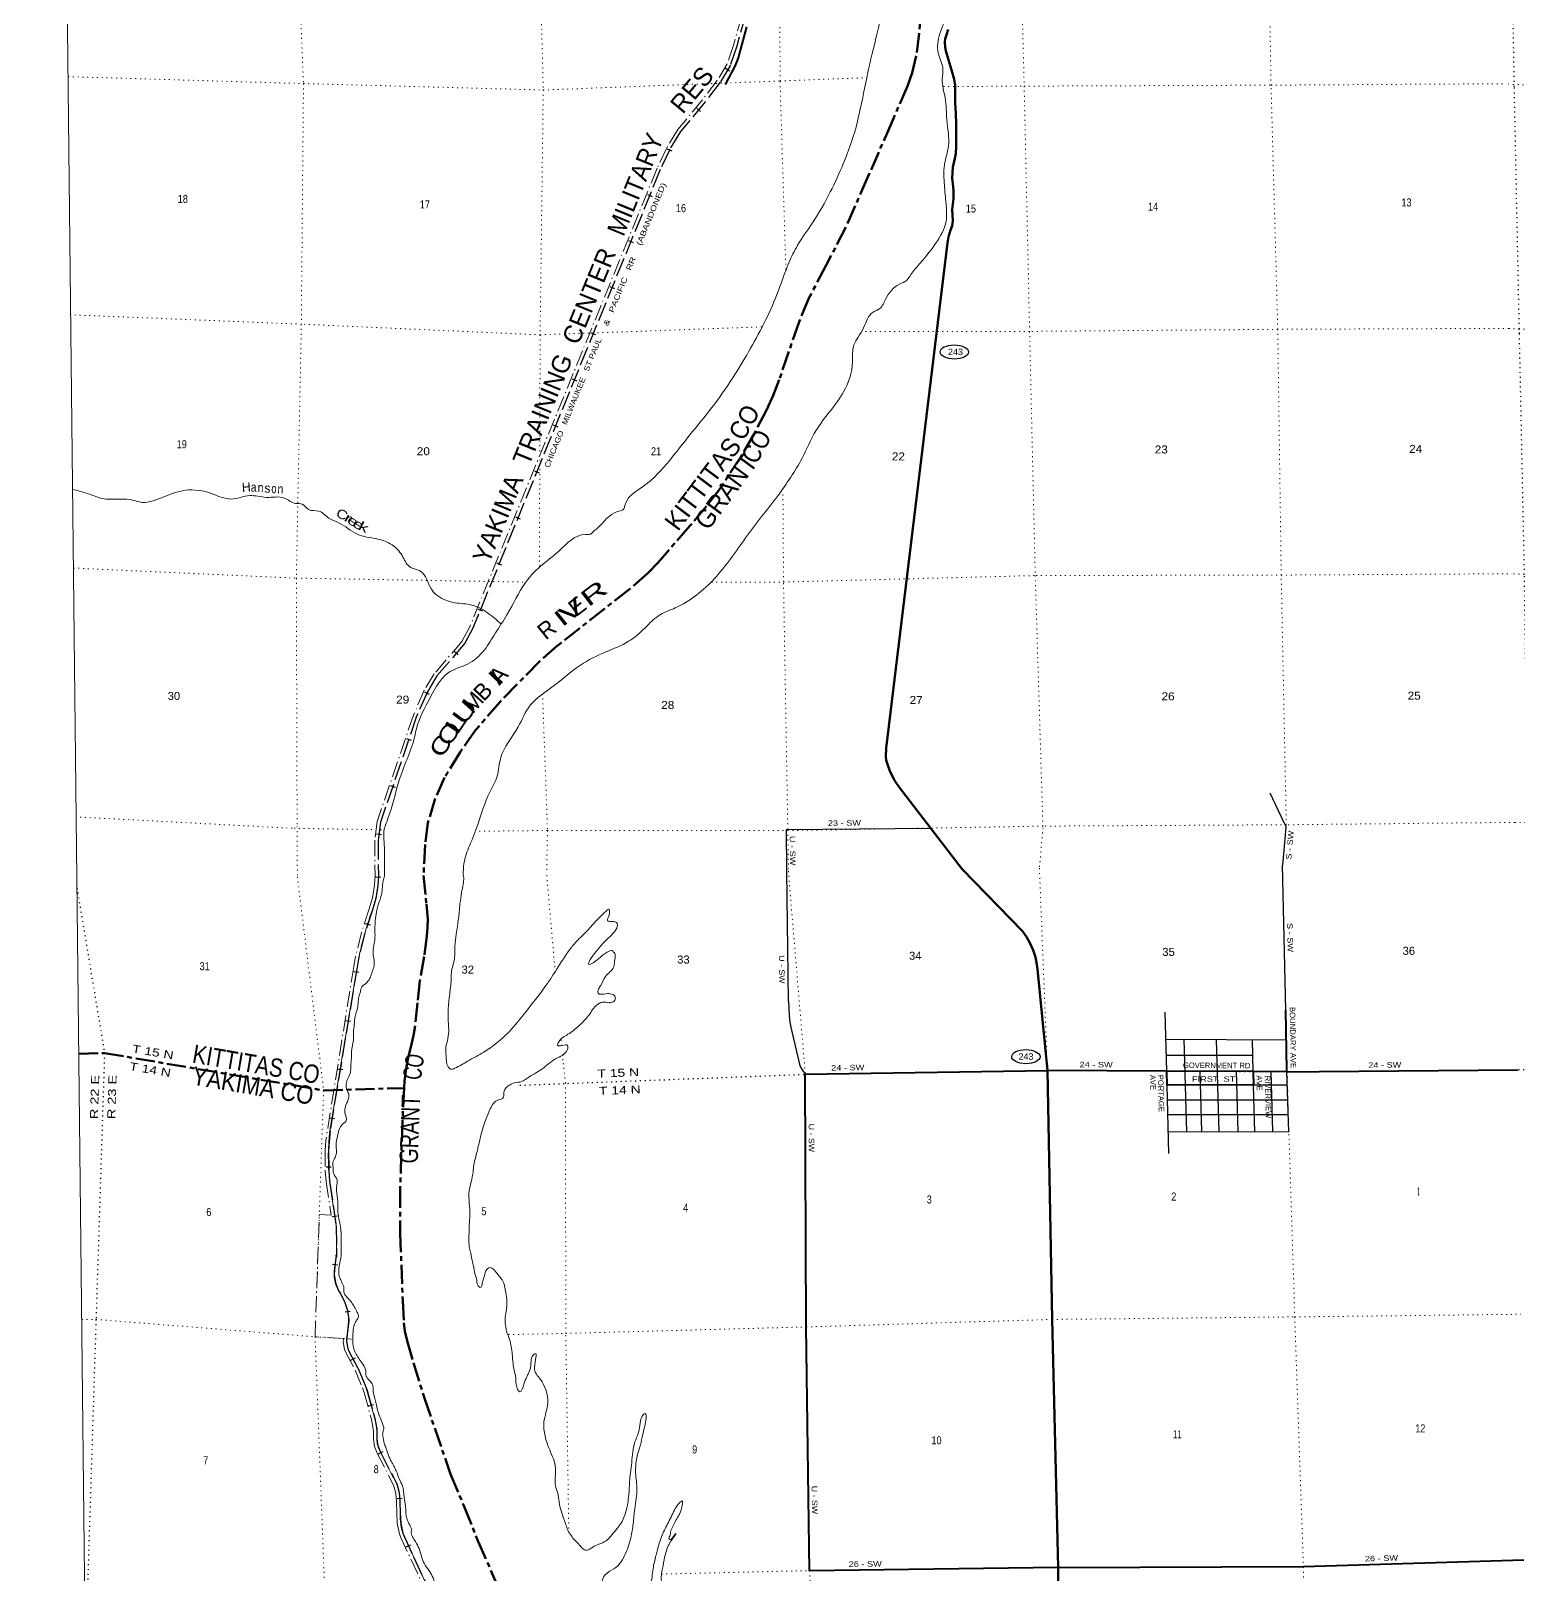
# Model space of a CAD drawing. Header units: feet. Extents: x 250644 to 505285, y -364975 to -177792.
# Drawn here: x 250644 to 283167, y -288674 to -254935 of the extents above; entities that cross this region are included whole.
import ezdxf
from ezdxf.enums import TextEntityAlignment as Align

# ---------------------------------------------------------------- set-up
doc = ezdxf.new("R2010")
doc.units = ezdxf.units.FT
doc.header["$LTSCALE"] = 70
for name, pattern in [('DOT_DASHED', [7.7, 5, -1.2, 0.3, -1.2]), ('DOTTED', [1.5, 0.3, -1.2]), ('LONG_DASH_SHORT_DASH', [9.9, 6, -1.2, 1.5, -1.2]), ('LONG_DASHED', [7.5, 6, -1.5])]:
    doc.linetypes.add(name, pattern=pattern)
for name, color, linetype, lineweight in [('11', 7, 'LONG_DASH_SHORT_DASH', 60), ('17', 7, 'Continuous', 25), ('23', 7, 'Continuous', 70), ('26', 7, 'Continuous', 40), ('29', 7, 'Continuous', 25), ('34', 7, 'Continuous', 25), ('39', 7, 'Continuous', 13), ('4', 7, 'Continuous', 13), ('44', 7, 'DOT_DASHED', 13), ('6', 7, 'DOTTED', 25), ('63', 7, 'Continuous', 25), ('7', 7, 'DOTTED', 13)]:
    doc.layers.add(name, color=color, linetype=linetype, lineweight=lineweight)
for name, color, linetype in [('12', 7, 'Continuous'), ('27', 7, 'Continuous'), ('30', 7, 'Continuous'), ('41', 7, 'Continuous')]:
    doc.layers.add(name, color=color, linetype=linetype)

msp = doc.modelspace()

# ---------------------------------------------------------------- linework, layer by layer
at = {"layer": '11'}
for points in [[(270115.05, -254481.46), (270069.14, -254988.18), (270006.74, -255479.85), (269916.94, -255852.76), (269810.33, -256140.94), (269462.88, -256951.95), (268947.75, -258129.85), (268463.11, -259229.09), (268037.07, -260060.75), (267657.71, -260779.86), (267443.58, -261292.92), (267008.65, -262563.26), (266873.24, -262906.03), (266726.82, -263228.1), (266452.37, -263761.43), (266169.52, -264249.83), (265696.18, -264966.98), (265419.77, -265327.83), (265056.93, -265759.22), (264360.44, -266554.58), (264132.36, -266787.76), (263737.74, -267139.74), (262159.65, -268375), (261765.43, -268719.57), (260903.86, -269602.17), (260366.43, -270225.04), (260032.09, -270703.57), (259688.83, -271258.39), (259485.97, -271718.44), (259328.04, -272248.33), (259266.61, -272723.44), (259232.03, -273358.64)], [(259229.67, -273398.28), (259293.75, -274025.63), (259322.07, -274358.83), (259319.42, -274534.65), (259304.78, -274719.69), (259242.87, -275175.04), (259149.5, -275706.44), (259099.02, -276183.32), (259047.71, -276688.7), (259010.98, -276895.55), (258942.12, -277180.82), (258894.03, -277378.99), (258848.36, -277627.98), (258817.58, -277891.57), (258804.42, -278046.68)], [(251693.15, -277296.14), (252254.16, -277282.36), (257046.76, -278098.89), (258804.42, -278046.68)], [(258804.33, -278047.02), (258767.99, -278804.15), (258719.63, -280247.25), (258720.65, -281218.23), (258776.83, -282699.06), (258802.31, -283182.72), (258825.08, -283361.3), (258870.38, -283574.72), (259008.16, -284056.26), (259249.91, -284830.23), (259822.77, -286492.36), (260120.71, -287195.89), (260423.88, -287958.32), (260778.47, -288760.89), (260937.67, -289118.2), (261235.74, -289675.45)]]:
    msp.add_lwpolyline(points, dxfattribs=at)
at = {"layer": '17'}
for centre in [(270837.1, -261955.33), (272401.79, -277360.84)]:
    msp.add_ellipse(centre, major_axis=(309.24, -1), ratio=0.500121, dxfattribs=at)
at = {"layer": '23'}
for points in [[(270701.9, -254901.94), (270663.9, -255023.24), (270638.57, -255110.14), (270629.53, -255184.36), (270634.95, -255291.18), (270651.24, -255372.64), (270789.36, -255838.58), (270832.17, -255988.19), (270858.35, -256132.06), (270857.5, -256248.89), (270853.88, -256505.96), (270873.94, -256747.54), (270880.51, -256966.78), (270877.73, -257459.62), (270870.16, -257622.97), (270852.07, -257724.36), (270801.41, -257916.26), (270789.14, -258161.91), (270805.03, -258278.33), (270823.12, -258419.54), (270823.12, -258513.68), (270823.12, -258607.82), (270792.37, -258841.37), (270803.48, -259083.15), (270786.94, -259194.39), (270752.56, -259293.96), (270712.02, -259439.46), (270690.26, -259568.27), (269344.6, -270617.64), (269341.33, -270797.14), (269348.57, -270876.8), (269422.1, -271100.17), (269522.26, -271311.29), (269631.82, -271469.67), (271009.99, -273261.52)], [(272872.92, -277660.34), (272656.13, -275448.5), (272643.94, -275343.27), (272611.65, -275185.67), (272563.05, -275032.32), (272498.7, -274884.88), (272419.28, -274744.98), (272325.68, -274614.15), (271009.99, -273261.52)], [(273108.36, -288527.28), (272976.62, -283105.94), (272872.92, -277660.34)], [(275646.88, -298522.41), (273431.82, -294191.55), (273328.18, -293970.58), (273248.2, -293740), (273192.76, -293502.31), (273162.47, -293260.13), (273159.1, -293203.99), (273108.36, -288527.28)]]:
    msp.add_lwpolyline(points, dxfattribs=at)
at = {"layer": '26'}
for p, q in [((277374.5, -277685.93), (275482.01, -277675.17)), ((278110.76, -277690.12), (277374.5, -277685.93))]:
    msp.add_line(p, q, dxfattribs=at)
for points in [[(266293.73, -254844.23), (266107.11, -255525.64), (266072.82, -255621.34), (266040.16, -255706.69), (265829.1, -256104.84)], [(278110.76, -277690.12), (278110.37, -277665.12), (278089.64, -276345.88)], [(273108.36, -288527.28), (267673.99, -288598.87), (267600.84, -283269.93), (267579.24, -277747.53), (272872.92, -277660.34)], [(277374.5, -277685.93), (277375.23, -277712.85), (277381.88, -277955.27), (277382.56, -277980.27), (277351.1, -277980.28), (275515.7, -277981.21), (275490.4, -277981.23), (275490.02, -277967.43), (275482.92, -277708.66), (275482.01, -277675.17), (272872.92, -277660.34)], [(278110.76, -277690.12), (278815.24, -277683.21), (283162.24, -277652.08)], [(273108.36, -288527.28), (278470.62, -288509.37), (283294.84, -288362.37)]]:
    msp.add_lwpolyline(points, dxfattribs=at)
at = {"layer": '29'}
for p, q in [((278089.64, -276345.88), (278013.64, -273177.44)), ((267213.93, -276146.24), (267177.88, -273306.61)), ((275482.13, -277679.6), (275446.78, -276389.45)), ((275463.7, -276980.9), (278099.82, -276993.92)), ((275918.6, -279005.22), (275863.06, -276978.16)), ((276626.89, -279005.3), (276571.67, -276990.04)), ((277374.55, -277687.85), (277355.45, -276990.63)), ((275477.54, -277326.98), (277364.15, -277325.09)), ((275531.43, -279478.79), (275490.7, -277992.43)), ((276249.43, -279005.02), (276213.14, -277680.96)), ((277043.51, -279013.39), (277006.92, -277678.08)), ((277380.15, -277980.27), (278119.25, -277979.89)), ((277410.87, -279013.4), (277382.78, -277988.27)), ((277801.44, -279006.17), (277765.33, -277688.27)), ((278152.81, -279006.72), (278110.76, -277690.12)), ((275499.41, -278303.28), (278132.22, -278306.01)), ((275511.66, -278623.51), (278141.43, -278628.11)), ((275517.76, -278999.91), (278152.59, -279006.62))]:
    msp.add_line(p, q, dxfattribs=at)
for points in [[(277735.56, -271590.94), (278043.99, -272241.88), (278082.09, -272306.22), (278087.88, -272332.15), (278088.79, -272352.58), (278013.64, -273177.44)], [(267177.88, -273306.61), (267168.05, -272392.88), (270322.1, -272367.15)], [(267213.93, -276146.24), (267226.45, -276464.68), (267242.17, -276614), (267273.57, -276779.05), (267438.52, -277470.66), (267469.94, -277572.83), (267509.2, -277651.42), (267579.24, -277747.53)]]:
    msp.add_lwpolyline(points, dxfattribs=at)
at = {"layer": '34', "lineweight": 13}
for p, q in [((258244.1, -273408.53), (258228.29, -273617.14)), ((257176.36, -280085.56), (257316.43, -281057.48)), ((257408.06, -282534.92), (257501.62, -282710.86)), ((257593.06, -283146.31), (257559.93, -283434.33)), ((258208.32, -285545.99), (258210.94, -285719.13)), ((258712.09, -287100.49), (258720.95, -287331.98)), ((258797.06, -287833.02), (261034.17, -292638.9))]:
    msp.add_line(p, q, dxfattribs=at)
for points in [[(257776.56, -275406.55), (257184.48, -278976.2), (257186.49, -278976.2)], [(257324.66, -281677.55), (257324.64, -281673.52), (257289.46, -281949.47)], [(257994.21, -284656.87), (258163.15, -285272.34), (258163.15, -285272.34)], [(258282.25, -285996.71), (258555.36, -286529.26), (258555.36, -286529.26)]]:
    msp.add_lwpolyline(points, dxfattribs=at)
for centre, radius, start, end in [((256160.41, -273445.12), 2075.02, 340.1098, 355.24467), ((264954.98, -276650.05), 7285.33, 159.93942, 170.17235), ((261942.31, -279565.73), 4794.22, 172.93658, 186.22468), ((251223.27, -281448.44), 6105.69, 357.84955, 3.6713), ((258052.4, -282099.65), 777.58, 168.86376, 214.04015), ((256502.31, -283148.03), 1090.75, 0.09033, 23.6281), ((258150.3, -283555.98), 602.77, 168.35684, 203.94398), ((253613.82, -286157.46), 4630.29, 18.9099, 30.59768), ((256810.26, -285636.21), 1400.97, 3.69223, 15.05378), ((258750.82, -285728.39), 539.96, 179.01776, 209.79756), ((257746.36, -287058.34), 966.65, 357.50106, 33.18462), ((259987.8, -287395.84), 1268.46, 177.11417, 200.16068)]:
    msp.add_arc(centre, radius, start, end, dxfattribs=at)
at = {"layer": '39'}
for points in [[(258810.71, -229895.06), (259428.56, -230414.18), (259818.92, -230895.04), (259725.26, -231175.51), (259588.6, -231295.87), (259528.72, -231553.79), (259415.23, -231850.6), (259243.74, -232049.76), (259219.35, -232150.52), (259235.83, -232405.41), (259201.25, -232614.78), (259273, -232810.67), (259434.04, -232937.06), (259685.04, -233381.63), (259857.56, -233706.73), (259914.18, -234073.56), (260048.74, -234296.73), (260250.38, -234677.68), (260270.42, -234789.9), (260339.26, -234933.6), (260487.86, -235154.57), (260925.96, -235721.16), (261000.59, -235850.73), (260983.89, -235931.3), (261075.81, -236014.43), (261125.24, -236082.06), (261135.09, -236186.38), (261190.82, -236270), (261246.87, -236371.69), (261265.11, -236495.98), (261417.86, -236608.43), (261657.93, -236886.42), (261864.84, -237223.11), (261881.77, -237504.1), (261818.53, -237800.23), (261739.2, -237863.57), (261692.17, -237934.51), (261801.87, -237999.32), (262013.55, -238147.13), (262135.32, -238328.28), (262350.23, -238779.36), (262493.29, -239028.53), (262582.61, -239077.54), (262687.36, -239204.69), (262719.36, -239310.73), (262663.28, -239323.53), (262615.07, -239326.19), (262643.91, -239482.48), (262732.72, -239734.39), (262836.41, -240032.29), (263111.55, -240245.53), (263258.13, -240350.02), (263340.7, -240473.45), (263455.46, -240598.46), (263541.98, -240601.31), (263619.21, -240881.49), (263852.39, -241922.89), (264040.63, -242575.2), (264318.91, -243085.69), (264649.8, -243499.05), (265260.89, -244185.85), (265830.64, -245039.92), (266394.64, -245910.15), (266982.94, -246790.09), (267395.6, -247397.2), (267781.74, -247982.57), (268421.3, -248920.07), (268919.66, -249831.35), (269154.1, -250481.03), (269229.46, -250769.27), (269402.09, -251797.42), (269463.53, -252674.41), (269428.56, -253325.7), (269317, -254198.99), (269123.41, -255095.47), (268913.84, -255998.2), (268688.54, -257037.73), (268408.88, -257840.96), (268125.99, -258457.42), (267735.55, -259133.59), (267410.23, -259622.06), (267219.83, -260006.28), (266958.36, -260698.79), (266338.61, -261950.52), (265992.57, -262519.63), (265537.32, -263168.54), (265053.08, -263769.64), (264608.4, -264332.03)], [(279383.49, -244905.71), (279177.63, -245025.11), (279071.44, -245163.13), (278878.6, -245173.76), (278205.61, -245208.92), (277766.54, -245283.12), (277496.51, -245365.1), (277190.34, -245566.07), (276891.82, -245628.34), (276642.2, -245611.61), (276397.34, -245753.5), (276161.55, -245839.03), (275746.09, -245999.29), (275569.26, -246005.69), (275225.73, -246255.37), (274895.15, -246324.1), (274583.32, -246430.74), (274401.88, -246519.55), (274182.43, -246735.43), (273971.53, -246864.82), (273668.05, -246872.92), (273304.7, -246791.43), (273019.53, -246811.33), (272275.01, -247012.18), (271948.7, -247211.41), (271745.71, -247449.16), (271654.25, -247508.65), (271634.45, -247410.48), (271728.37, -247260.58), (271662.03, -247261.47), (271576.74, -247445.41), (271623.1, -247683.82), (271815.12, -247741.5), (272220.44, -247924.87), (272463.52, -248144.57), (272529.53, -248473.11), (272279.07, -248872.2), (271925.21, -249222.45), (271638.24, -249370.94), (271273.15, -249653.06), (271119.07, -249928.32), (270967.57, -250004.68), (270838.65, -250223.35), (270749.9, -250439.48), (270862.38, -250664.95), (270906.41, -250885.32), (270907.54, -251182.59), (270936.23, -251678.36), (270983.9, -251876.58), (270972.72, -252043.46), (271071.43, -252170.69), (271006.91, -252392.51), (270873.1, -252561.04), (270744, -252769.67), (270874.29, -252745.82), (270995.78, -252910.91), (270948.96, -252993.9), (270994.85, -253089.7), (270983.85, -253383.12), (270850.1, -253439.16), (270805.02, -253622.56), (270770.3, -253823.9), (270803.56, -254235.24), (270708.13, -254529.79), (270523.14, -254994.29), (270484.31, -255422.67), (270588.97, -255776.8), (270574.39, -255979.88), (270636, -256402.89), (270674.29, -256872.41), (270708.57, -257458.5), (270621.11, -257865.44), (270620.62, -258301.33), (270656.03, -258720.68), (270658.51, -259096.28), (270427.67, -259583.48), (270038.06, -260074.83), (269927.74, -260206.89), (269756.47, -260418.1), (269638.76, -260471.91), (269332.84, -260803.44), (269205.65, -261006.03), (269060.19, -261082.3), (268853.01, -261426.57), (268735.87, -261629.02), (268642.3, -261799.01), (268612.62, -262175.04), (268416.76, -262824.48), (267808.25, -263680.35), (267506.92, -264276.97), (266984.23, -265095.53)], [(264608.4, -264332.03), (264050.89, -264881.89), (263645.46, -265273.01), (263585.48, -265408.4), (263473.53, -265446.07), (263035.38, -265805.5), (262938.3, -265889.16), (262880.8, -265936.13), (262768.37, -265945.68), (262189.5, -266307), (261852.52, -266586.73), (261459.47, -266995.77), (261055.51, -267704.25), (260804.95, -268097.31), (260563.98, -268464.13), (260189.43, -268780.52), (259816.19, -268940.22), (259612.66, -269122.92), (259373.73, -269513.24), (259076.28, -270191.43), (259034.84, -270374.39), (258869.05, -270857.42), (258693.5, -271335.56), (258452.14, -272157.69), (258364.37, -272430.91), (258369.24, -272669.99), (258377.08, -273153.78), (258376.45, -273408.38)], [(251560.35, -264959.29), (251856.52, -265039.89), (252244.75, -265165.23), (252644.97, -265169.89), (252842.32, -265187.33), (253016.07, -265235.21), (253499.09, -265144.34), (254023.03, -264978.61), (254597.35, -265051.23), (255017.67, -265172.13), (255430.57, -265096.27), (255793.15, -265133.57), (256189.55, -265150.34), (256432.84, -265265.58), (256579.9, -265281.68), (256716.67, -265400.36), (256936.42, -265433.56), (257160.26, -265587.23), (257373.14, -265688.82), (257783.63, -265938.41), (258207.7, -266043.18), (258541.69, -266171.27), (258760.89, -266405.35), (258925.96, -266648.19), (259169.03, -266751.38), (259403.01, -267141.94), (259924.9, -267438.24), (260283.66, -267487.65), (260628.4, -267655.76), (260929.22, -267903.16)], [(266984.23, -265095.53), (266274.35, -266019.04), (265596, -266905.98), (265198.16, -267270.89), (264734.5, -267550.31), (264409.3, -267697.31), (264112.03, -267948.38), (263878.54, -268166.45), (263715.65, -268281.13), (263214.97, -268512.84), (262662.99, -268801.49), (262010.21, -269306.42), (261564.22, -269678.01), (261299, -270153.62), (260914.8, -270841.76), (260843.04, -271226.39), (260678.22, -271578.12), (260419.01, -272284.66), (260236.03, -272749.13), (260114.09, -273138.45), (260098.89, -273388.77)], [(258376.45, -273408.38), (258348.49, -273520.08), (258300.04, -273863.15), (258261.41, -273974.26), (258182.62, -274336.05), (258167.39, -274573.67), (258168.04, -274756.88), (258152.4, -274879.75), (258126.98, -275075.13), (258141.52, -275209.97), (258142.23, -275411.29), (258096.47, -275536.28), (258072.62, -275608.84), (258014.72, -275711.73), (257950.66, -275776.38), (257894.54, -275814.83), (257854.73, -275921.67), (257832.92, -276002.28), (257805.16, -276107.07), (257791.69, -276274.22), (257728.25, -276514.03), (257710.88, -276713.41), (257701.07, -276779.88), (257699.7, -276961.08), (257678.13, -277110.14), (257662.36, -277194.76), (257653.05, -277404.17), (257643.38, -277508.9), (257641.78, -277623.66), (257624.08, -277730.43), (257602.16, -277782.85), (257572.23, -277841.35), (257540.49, -277956.22), (257557.08, -278101.11), (257593.49, -278171.45), (257591.86, -278276.15), (257556.04, -278372.91), (257510.58, -278586.48), (257539.34, -278763.55), (257515.32, -278789.81), (257413.23, -278894.86), (257349.63, -279090.38), (257320.23, -279297.85), (257324.56, -279384.41), (257309.04, -279539.49), (257255.15, -279642.35), (257253.95, -279772.9), (257256.4, -279814.61), (257254.04, -279894.02), (257326.8, -280016.57), (257325.52, -280221.93), (257352.55, -280477.53), (257355.4, -280715.09), (257414.48, -281082.46), (257429.94, -281251.4), (257426.63, -281589.28), (257427.73, -281708.53), (257385.82, -281929), (257376.13, -282029.7), (257376.4, -282106.2), (257396.8, -282192.7), (257419.08, -282242.95), (257473.73, -282355.5), (257485.92, -282393.71), (257484.26, -282494.38), (257565.11, -282631), (257655.87, -282729.33), (257720.55, -282839.83), (257748.85, -282886.04), (257781.24, -282956.39), (257809.69, -283046.89), (257767.78, -283125.56), (257745.8, -283159.86), (257703.95, -283256.65), (257686.44, -283417.77), (257680.94, -283566.77), (257730.02, -283810.21), (257786.64, -283912.69), (257867.44, -284035.21), (257968.59, -284230.14), (257970.92, -284320.73), (258104.19, -284511.53), (258128.55, -284581.9), (258130.91, -284678.53), (258165.61, -284833.44), (258192.13, -284948.1), (258267.43, -285217.61), (258340.42, -285404.59), (258364.87, -285501.14)], [(260098.89, -273388.77), (260108.22, -273451.44), (260096.65, -273588.38), (260063.16, -273775.74), (260027.85, -274015.44), (260010.4, -274192.68), (259994.84, -274339.7), (259943.82, -274680.13), (259916.65, -274950.01), (259899.68, -275264.14), (259852.12, -275449.53), (259829.11, -275761.67), (259784.23, -276134.29), (259769.32, -276462.51), (259773.96, -276637.65), (259780.6, -276810.77), (259751.2, -277018.25), (259715.61, -277179.44), (259724.21, -277340.47), (259769.28, -277583.92), (259823.69, -277632.05), (259914.05, -277615.62), (260194.77, -277461.62), (260549.67, -277261.04), (261092.59, -276824.25), (261478.72, -276363.85), (261802.72, -275949.98), (262068.58, -275568.52), (262364.29, -275106.43), (262526.29, -274898.49), (262808.54, -274607.58), (263008.68, -274389.43), (263222.9, -274179.29), (263287.05, -274138.8), (263299.33, -274201.17), (263283.53, -274279.74), (263253.75, -274380.51), (263384.44, -274408.23), (263450.82, -274428.13), (263455.27, -274550.93), (263401.33, -274637.69), (263143.07, -274896.31), (263001.03, -275065.93), (262877.08, -275239.51), (262843.31, -275348.34), (262939.61, -275309.75), (263137.95, -275152.01), (263224.13, -275091.31), (263336.47, -275042.59), (263366.61, -275044.5), (263380.78, -275074.65), (263396.89, -275084.66), (263421.15, -275126.85), (263407.61, -275273.87), (263389.95, -275394.73), (263303.97, -275509.79), (263211.89, -275606.76), (263104.1, -275804.44), (263058.17, -275883.12), (263046.45, -275975.77), (263219.26, -275985.23), (263341.85, -275992.85), (263412.32, -276036.89), (263414.65, -276127.48), (263318.41, -276182.18), (263181.73, -276166.56), (263035.25, -276217.41), (262841.23, -276461.71), (262623.04, -276687.97), (262388.63, -276872.01), (262188.3, -277033.78), (262162.46, -277112.39), (262260.93, -277120.09), (262381.46, -277115.64), (262375.75, -277206.26), (262119.31, -277408.5), (261820.74, -277631.02), (261489.97, -277837.54), (261375.69, -277906.4), (261209.04, -277935.18), (261082.71, -278002.06), (261006.62, -278076.82), (260986.85, -278165.48), (260973.13, -278262.16), (260870.81, -278302.79), (260690.69, -278500.73), (260601.04, -278714.46), (260493.73, -279049.05), (260428.38, -279315.03), (260400.67, -279433.92), (260327.37, -279726.1)], [(260327.37, -279726.1), (260313.82, -279871.11), (260272.44, -280100.77), (260226.92, -280294.21), (260225.6, -280489.5), (260242.62, -280755.2), (260239.22, -280930.37), (260229.63, -281059.25), (260226.2, -281222.34), (260225.11, -281482.06), (260251.68, -281608.8), (260274.15, -281715.43), (260331.36, -281982.99), (260364.07, -282143.94), (260392.54, -282240.48), (260451.36, -282397.31), (260477.51, -282405.27), (260509.45, -282346.77), (260535.18, -282237.96), (260572.91, -282113), (260594.76, -282042.46), (260686.94, -281973.68), (260830, -282091.96), (260947.05, -282238.52), (261030.41, -282518.07), (261053.19, -282707.24), (261047.69, -282858.26), (261022.11, -283009.34), (261016.71, -283184.52), (261047.49, -283367.62), (261110.39, -283542.55), (261169.81, -283866.48), (261223.48, -284270.97), (261243.85, -284351.43), (261254.51, -284524.53), (261337.48, -284691.34), (261425.26, -284517.89), (261487, -284362.65), (261514.9, -284300.14), (261572.67, -284159), (261625.95, -283887.02), (261666.01, -283854.66), (261657, -284146.62), (261786.55, -284417.96), (261945.06, -284926.76), (261864.2, -285353.87), (261988.9, -285957.41), (262116.89, -286357.61), (262116.23, -286736.11), (262167.05, -286905.04), (262193.84, -287094.2), (262236.73, -287291.35), (262301.67, -287472.32), (262344.29, -287594.98), (262384.9, -287715.63), (262465.71, -287840.17), (262530.31, -287926.51), (262617, -288012.78), (262725.89, -288125.14), (262778.22, -288149.11), (262930.68, -288084.15), (263067.06, -288017.22), (263147.32, -287988.75), (263275.59, -287899.72), (263351.63, -287812.87), (263463.66, -287679.6), (263551.64, -287560.5), (263621.44, -287413.29), (263680.96, -287201.68), (263724, -286873.36), (263748.81, -286504.84), (263776.19, -286293.35), (263799.45, -286055.7), (263832.86, -285844.18), (263926.4, -285594.2), (263961.97, -285426.97), (264019.47, -285213.36), (264077.56, -285162.82), (264090.15, -285313.77), (264074.42, -285410.47), (264024.92, -285616), (263971.52, -285853.76), (263892.14, -286131.87), (263872.6, -286286.97), (263867.19, -286462.14), (263885.92, -286643.27), (263896.6, -286822.42), (263881.21, -287015.75), (263849.87, -287243.36), (263836.24, -287364.21), (263818.75, -287531.37)], [(258364.87, -285501.14), (258337.06, -285589.83), (258349.53, -285706.55), (258363.87, -285785.02), (258396.33, -285875.51), (258420.71, -285949.91), (258481.58, -286118.81), (258520.06, -286205.25), (258633.32, -286418.26), (258702.28, -286599.21), (258768.33, -286740.27), (258810.14, -286989.41), (258836.93, -287178.56), (258841.26, -287265.12), (258859.95, -287436.18), (258880.26, -287498.52), (258947.05, -287637.2), (258971.37, -287697.52), (258963.51, -287745.86), (259054.69, -287962.98), (259184.38, -288274.58), (259243.22, -288437.45), (259358.33, -288606.16), (259504.1, -288919.71), (259637.95, -289271.57), (259821.99, -289613.18), (259925.2, -289824.21), (260146.28, -290411.31), (260413.16, -290885.5), (260550.86, -291189.02), (260696.62, -291500.57), (260808.28, -291828.34), (260860.97, -291954.99), (260942, -292143.95), (261146.17, -292495.56), (261249.45, -292726.72), (261390.75, -292911.44), (261514.21, -293168.71), (261648.1, -293530.63), (261751.67, -293844.33), (261792.62, -294059.61), (261800.87, -294119.98), (261782.97, -294172.39), (261775.02, -294196.58), (261785.19, -294230.77), (261859.91, -294339.22), (261910.57, -294461.85), (261971.47, -294636.79), (262022.08, -294745.33), (262076.69, -294847.82), (262123.55, -295030.86), (262281.55, -295394.71), (262358.56, -295581.67), (262423.21, -295682.11), (262588.64, -295876.81), (262708.04, -296120), (262762.65, -296222.48), (262805.19, -296320.98), (262839.55, -296377.24), (262946.61, -296539.93), (263156.69, -296861.32), (263179.77, -297137.06), (263180.21, -297261.88), (263150.5, -297380.77), (263116.84, -297519.81), (263125.3, -297640.57), (263267.11, -297970.25), (263426.93, -298281.75), (263507.76, -298412.33), (263582.42, -298502.66), (263587.41, -298778.46), (263590.13, -298977.77), (263623.25, -299253.47), (263668.33, -299500.95), (263682.75, -299601.56), (263695.28, -299734.4), (263712.06, -299933.65), (263785.16, -300150.83), (263902.66, -300426.24), (264009.72, -300588.93), (264173.24, -300809.82), (264149.69, -300966.94), (264192.32, -301089.6), (264267.09, -301214.16), (264289.69, -301353), (264378.62, -301503.68), (264463.81, -301730.88), (264452.09, -301825.55), (264537.27, -302165.24), (264638.49, -302315.39), (264704.82, -302462.05)], [(263818.75, -287531.37), (263773.64, -287841.58), (263648.41, -288220.52), (263394.46, -288561.67), (263202.04, -288687.17), (263136.42, -288880.68), (263197.35, -289065.69), (263363, -289318.78), (263557.57, -289797.26), (263715.45, -290126.88), (263893.41, -290454.41), (263964.2, -290589.05), (264028.92, -290707.61), (264162.14, -290882.29), (264260.88, -290966.5), (264357.43, -290998.37), (264355.16, -290923.89), (264332.86, -290867.6), (264302.29, -290744.89), (264269.69, -290618.17), (264238.97, -290453.19), (264238.71, -290378.7), (264205.92, -290197.62), (264169.18, -290034.67), (264198.93, -289927.86), (264300.68, -289726.17), (264243.76, -289537.12), (264156.91, -289408.58), (264086.26, -289316.22), (264183.3, -288919.26), (264250.33, -288558.64), (264313.58, -288264.47), (264345.3, -288143.56), (264448.62, -287819.06), (264586.27, -287542.75), (264733.87, -287242.25), (264843.88, -287102.94), (264891.99, -287072.57), (264890.22, -287139.01), (264824.71, -287362.72), (264766.81, -287465.6), (264702.97, -287592.67), (264629.25, -287766.07), (264615.47, -287844.64), (264591.53, -287893.04), (264609.69, -287915.13), (264687.83, -287856.46), (264749.89, -287791.82), (264739.9, -287807.96), (264633.96, -287961.35), (264518.42, -288239.59), (264467.07, -288489.42), (264429.78, -288737.19), (264432.13, -288833.82), (264434.51, -288938.5), (264440.7, -288984.78), (264464.81, -288984.7), (264508.75, -288912.06), (264542.78, -288875.7), (264543.11, -288970.33), (264533.67, -289139.48), (264528.14, -289280.43), (264540.5, -289366.96), (264576.64, -289360.79), (264700.67, -289209.35), (264736.68, -289166.95), (264808.72, -289086.16), (264789.05, -289203), (264671.34, -289436.96), (264601.72, -289634.51), (264614.03, -289706.94), (264664.54, -289785.28), (264813.71, -289925.69), (264882.18, -289969.74), (264956.67, -290013.77), (265015.01, -290035.7), (265071.27, -290037.52), (265203.54, -289944.44), (265261.94, -289894.65)]]:
    msp.add_spline(points, degree=3, dxfattribs=at)
at = {"layer": '4'}
msp.add_lwpolyline([(250643.67, -181929.51), (281972.62, -181563.19), (313301.03, -181153.78), (344628.85, -180701.28), (375956.02, -180205.69), (407282.48, -179667), (438608.16, -179085.23), (469933.03, -178460.36), (501256.99, -177792.42), (505285.47, -360804.74), (473709.75, -361478.06), (442133.15, -362107.94), (410555.7, -362694.39), (378977.49, -363237.41), (347398.55, -363736.98), (315818.96, -364193.12), (284238.76, -364605.82), (252658.03, -364975.08)], close=True, dxfattribs=at)
msp.add_lwpolyline([(250643.67, -181929.51), (281972.62, -181563.19), (313301.03, -181153.78), (344628.85, -180701.28), (375956.02, -180205.69), (407282.48, -179667), (438608.16, -179085.23), (469933.03, -178460.36), (501256.99, -177792.42), (505285.47, -360804.74), (473709.75, -361478.06), (442133.15, -362107.94), (410555.7, -362694.39), (378977.49, -363237.41), (347398.55, -363736.98), (315818.96, -364193.12), (284238.76, -364605.82), (252658.03, -364975.08)], close=True, dxfattribs=at)
at = {"layer": '44'}
for points in [[(263580.58, -244752.2), (263605.71, -244809.87), (263804.8, -245127.78), (264708.8, -246243.31), (265384.73, -247316.21), (265789.42, -248000.62), (266664.3, -251900.22), (266684.19, -252477.2), (266627.03, -253039.26), (266010.63, -255247.71), (265872.43, -255654.39), (265654.09, -256018.87), (265330.29, -256443.16), (264789.51, -257091.47), (264547.76, -257494.43), (264338.98, -257939.01), (260241.06, -267960.92), (260074.12, -268278.46), (259462.21, -268994.08), (259247.74, -269350.48), (259010.66, -269893.8), (258218.03, -272217.14), (258163.49, -272629.25), (258169.83, -273410.97)], [(258169.78, -273411.23), (258154.81, -273608.73), (258112.27, -273885.68), (258041.02, -274129.32), (257874.27, -274644.43), (257745.41, -275173.36), (257703.79, -275393.64), (257093.62, -279191.51), (257076.6, -279410.32), (257082.7, -279854.06), (257102.9, -280093.94), (257208.37, -280825.79)], [(257479.14, -283524.16), (256858.93, -283485.13), (256951.72, -280814.63), (257208.37, -280825.79)], [(257479.14, -283524.16), (257474.02, -283592.92), (257505.26, -283761.31), (257531.99, -283831.23), (257734.06, -284212.3), (257897.35, -284604.43), (257923.64, -284678.97), (258091, -285288.71), (258131.7, -285514.61), (258134.46, -285549.48), (258137.11, -285724.09), (258156.15, -285883.4), (258215.04, -286027.6), (258489.67, -286563.1), (258576.5, -286730.93), (258625.53, -286905.46), (258638.53, -287089.87), (258638.14, -287100.54), (258647.11, -287334.82), (258656.01, -287566.26), (258706.56, -287796.54), (258728.39, -287860.61), (260971.17, -292678.67)]]:
    msp.add_lwpolyline(points, dxfattribs=at)
at = {"layer": '6'}
for points in [[(282692.16, -227344.92), (282730.95, -229585.14), (282741.51, -234972.21), (282780.87, -240196.52), (282863.6, -245544.98), (282984.48, -250881.16), (283076.81, -256175.37), (283187.99, -261553.76), (283298.51, -266855.88), (283371.59, -272252.58), (283405.85, -273111.25)], [(251651.47, -273671.44), (252254.16, -277282.36), (252067.88, -283105.47), (251886.66, -288831.43), (251937.62, -291692.24)], [(261339.81, -277985.05), (267579.24, -277747.53), (272872.92, -277660.34), (278036.46, -277687.33), (283162.24, -277652.09)], [(314626.35, -277496.7), (310457, -277523.47), (305045.22, -277554.72), (299620.53, -277587.43), (294259.45, -277611.02), (288876.69, -277633.08), (283507.84, -277649.37), (283162.24, -277652.08)]]:
    msp.add_lwpolyline(points, dxfattribs=at)
at = {"layer": '63'}
for p, q in [((265836.6, -255752.15), (265931.48, -255809)), ((265203.94, -256625.07), (265288.88, -256695.92)), ((264560.2, -257513.82), (264660.32, -257560.84)), ((264125.21, -258513.33), (264227.59, -258555.19)), ((263713.49, -259520.25), (263815.87, -259562.11)), ((263301.76, -260527.16), (263404.14, -260569.03)), ((262890.04, -261534.08), (262992.42, -261575.94)), ((262478.31, -262540.99), (262580.7, -262582.86)), ((262066.59, -263547.91), (262168.97, -263589.77)), ((261654.86, -264554.82), (261757.25, -264596.69)), ((261243.14, -265561.74), (261345.52, -265603.6)), ((260831.42, -266568.66), (260933.8, -266610.52)), ((260419.69, -267575.57), (260522.07, -267617.43)), ((259905.43, -268505.75), (259989.49, -268577.63)), ((259252.23, -269388.94), (259353.61, -269433.18)), ((258856.6, -270405.77), (258961.29, -270441.49)), ((258505.35, -271435.35), (258610.04, -271471.06)), ((258202.07, -272486.37), (258311.73, -272500.88)), ((258186.66, -273428.34), (258296.95, -273436.7)), ((257956.65, -274447.72), (258061.88, -274481.79)), ((257707.21, -275497.71), (257816.33, -275515.81)), ((257526.97, -276568.44), (257636.09, -276586.54)), ((257354.1, -277626.62), (257463.22, -277644.72)), ((257173.85, -278697.35), (257282.97, -278715.45)), ((257101.95, -279770.42), (257212.55, -279768.9)), ((257230.53, -280854.78), (257340.01, -280839)), ((257241.85, -281899.91), (257351.57, -281913.9)), ((257513.75, -282938.76), (257623.5, -282924.97)), ((257642.45, -283996), (257740.17, -283944.18)), ((258028.61, -284994.15), (258135.27, -284964.87)), ((258247.63, -286046.44), (258346.05, -285995.96)), ((258651.4, -287019.37), (258761.74, -287011.58)), ((258852.23, -288078.32), (258952.51, -288031.64))]:
    msp.add_line(p, q, dxfattribs=at)
at = {"layer": '63', "linetype": 'LONG_DASHED'}
for points in [[(263648.51, -244722.6), (263671.44, -244775.21), (263865.21, -245084.63), (264769.15, -246200.08), (265447.98, -247277.59), (265859.16, -247972.98), (266738.11, -251890.75), (266758.42, -252479.69), (266700.1, -253053.07), (266081.45, -255269.61), (265940.05, -255685.7), (265715.52, -256060.51), (265388.23, -256489.39), (264850.09, -257134.52), (264613.23, -257529.33), (264406.86, -257968.8), (260308.3, -267992.25), (260135.85, -268320.29), (259522.53, -269037.56), (259313.72, -269384.54), (259079.81, -269920.62), (258290.53, -272234.13), (258237.63, -272633.83), (258243.93, -273410.37)], [(258245.2, -273408.61), (258229.38, -273617.27), (258185.65, -273901.97), (258112.7, -274151.4), (257946.48, -274664.88), (257818.74, -275189.21), (257777.64, -275406.74), (257185.78, -278975.1), (257186.49, -278976.2), (257185.5, -278977.3), (257151.64, -279412.72), (257157.66, -279850.39), (257177.45, -280085.44), (257317.53, -281057.39), (257329.19, -281551.44), (257323.9, -281745.97), (257323.62, -281690.2), (257290.55, -281949.58), (257276.34, -282124.93), (257301.92, -282298.89), (257366, -282462.66), (257409.02, -282534.38), (257502.64, -282710.43), (257567.66, -282908.89), (257593.7, -283116.06), (257594.16, -283146.36), (257561.03, -283434.43), (257549.53, -283588.8), (257577.75, -283740.91), (257600.4, -283800.15), (257801.96, -284180.25), (257967.39, -284577.52), (257995.26, -284656.54), (258164.22, -285272.1), (258206.17, -285504.97), (258209.42, -285545.94), (258212.04, -285719.06), (258229.42, -285864.43), (258283.25, -285996.25), (258556.34, -286528.76), (258646.63, -286703.27), (258699.81, -286892.55), (258713.63, -287088.62), (258713.19, -287100.49), (258722.05, -287331.94), (258730.7, -287556.7), (258778.91, -287776.34), (258798.08, -287832.61), (261035.11, -292638.31)]]:
    msp.add_lwpolyline(points, dxfattribs=at)
at = {"layer": '7'}
for p, q in [((278013.64, -273177.44), (278134.36, -278427.07)), ((256472.05, -273429.18), (257046.76, -278098.89)), ((262110.23, -275509.22), (261921.38, -273367.42)), ((262252.32, -277120.67), (262241, -276992.33))]:
    msp.add_line(p, q, dxfattribs=at)
for points in [[(256134.6, -228195.55), (256145.89, -229649.26), (256241.72, -234933.28), (256311.49, -240221.7), (256330.97, -245508.82), (256384.48, -250787.42), (256605.28, -256087.74), (256557.89, -261347.68), (256449.57, -266900), (256465.59, -272325.89), (256472.05, -273429.18)], [(261523.25, -236722.33), (261546.81, -240180.92), (261638.21, -245551.45), (261717.25, -250906.08), (261847.96, -256227.8), (261780.18, -261580.5), (261765.26, -266660.02)], [(278013.78, -273177.46), (278096.9, -272291.62), (277985.78, -266832.91), (277910.42, -261460.14), (277763.33, -256122.57), (277674.43, -250778.13), (277511.96, -245478.98), (277510.28, -245358.96)], [(267153.75, -260151.3), (267026.09, -256031.02), (267020.2, -250717.57), (267026.96, -246865.22)], [(272163.76, -248198.61), (272229.53, -250793.77), (272364.78, -256143.57), (272484.17, -261505.66), (272607.14, -266843.57), (272775.56, -272355.74), (272698.07, -273241.45)], [(251458.08, -255935.8), (256605.28, -256087.74), (261847.96, -256227.8), (267026.09, -256031.02), (268923.04, -255958.45)], [(314329.78, -255938.52), (310150.64, -255972.72), (304705.15, -255954.04), (299115.95, -256082.81), (293522.11, -256141.37), (288218.13, -256183.99), (283070.42, -256109.44), (282895.3, -256090.53)], [(270600.11, -256153.1), (272364.78, -256143.57), (277763.33, -256122.57), (282895.3, -256090.53)], [(266626.78, -261406.65), (261780.18, -261580.5), (256557.89, -261347.68), (251515.38, -261142.75)], [(282961.52, -261439.16), (277910.42, -261460.14), (272484.17, -261505.66), (268804.8, -261509.81)], [(282961.52, -261439.16), (283181.06, -261456.66), (288491.79, -261489.06), (293924.43, -261419.51), (299317.17, -261394.38), (304777.91, -261314.61), (310219.17, -261309.23), (314402.97, -261258.33)], [(267210.49, -273265.72), (267196.16, -272383.35), (267102.2, -266982.7), (267089.81, -265010.66)], [(251576.31, -266679.6), (256449.57, -266900), (261468.53, -266987.03)], [(265527.62, -266986.73), (267104.24, -266984.68), (272625.23, -266843.31), (277985.78, -266832.91), (283027.94, -266803.95)], [(314476.2, -266581.77), (310318.49, -266666.82), (304875.05, -266699.11), (299512.82, -266760.17), (294120.01, -266777.28), (288653.02, -266833), (283298.82, -266815.78), (283027.94, -266803.95)], [(261834.11, -269427.24), (261940.6, -272416.38), (261921.38, -273367.42)], [(258309.87, -272400.29), (256356.11, -272368), (251634.19, -272119.67)], [(283095.22, -272238.86), (278096.9, -272291.62), (272776.94, -272321.54), (267204.84, -272417.41), (261940.6, -272416.38), (260361.07, -272434.19)], [(283095.22, -272238.86), (283371.39, -272241.58), (288752.06, -272205.45), (294128.86, -272198.48), (299551.21, -272231.35), (305007.59, -272217.86), (310432.54, -272190.51), (313482.72, -272077.48)], [(272698.07, -273241.45), (272872.92, -277660.34), (272976.62, -283105.94), (273108.36, -288527.28), (273143.21, -293822.13), (273296.82, -299178.96), (273300.88, -302021.72)], [(267207.75, -273306.26), (267579.24, -277747.53), (267600.84, -283269.93), (267673.99, -288598.87), (267877.72, -293925.33), (267836.39, -294695.5)], [(262405.77, -287673.32), (262341.51, -283411.36), (262334.16, -277941.26), (262280.13, -277436.11), (262267.1, -277288.34)], [(257046.76, -278098.89), (256858.93, -283485.13), (257062.8, -288851.85), (257194, -294120.18), (257281.1, -299418.87), (257424.5, -304727.42), (257493.45, -310006.04), (257562.57, -315332.98), (257572.19, -319176.14)], [(278134.36, -278427.07), (278282.46, -283050.92), (278470.62, -288518.37), (278503.42, -293801.14), (278616.62, -299093.69), (278731.87, -304396.31), (278845.25, -309739.19), (278964.14, -314937.1), (278988.87, -315679.92), (278982.83, -315708.36)], [(261073.44, -283438.35), (261087.92, -283437.94), (262341.51, -283411.36), (267600.84, -283269.93), (272976.62, -283105.94), (278282.46, -283050.92), (283228.36, -282992.79)], [(251757.07, -283104.68), (252067.88, -283105.47), (256858.93, -283485.13), (257634.62, -283534.73), (257682.95, -283535.74)], [(264432.76, -288671.91), (267673.99, -288598.87), (273108.36, -288527.28), (278470.62, -288509.37), (283293.65, -288362.36)]]:
    msp.add_lwpolyline(points, dxfattribs=at)

# ---------------------------------------------------------------- texts
at = {"layer": '12'}
for s, rotation, width, p in [('CO', 60.244, 0.95, (266226.29, -263921.13)), ('CO', 60.786, 0.9, (266504.42, -264434.9)), ('KITTITAS CO', 350.331, 0.85, (254156.74, -277488)), ('CO', 81.825, 0.7, (259169.09, -277889.76)), ('YAKIMA CO', 350.331, 0.9, (254149.25, -277967.84)), ('GRANT', 87.959, 0.8, (259102.98, -279702.89))]:
    msp.add_text(s, height=400, rotation=rotation, dxfattribs=dict(at, width=width)).set_placement(p)
for s, rotation, p in [('KITTITAS', 53.056, (264792.48, -265895.34)), ('GRANT', 53.588, (265451.63, -265878.99))]:
    msp.add_text(s, height=400, rotation=rotation, dxfattribs=at).set_placement(p)
at = {"layer": '17', "width": 1.05}
for p in [(270863.15, -262023.64), (272404.7, -277429.15)]:
    msp.add_text('243', height=140, dxfattribs=at).set_placement(p, align=Align.CENTER)
at = {"layer": '27'}
for s, rotation, width, p in [('BOUNDARY AVE', 270.9, 1.05, (278171.14, -276275.2)), ('24 - SW', 0.944, 1.25, (268145.54, -277668.19)), ('24 - SW', 359.701, 1.25, (273576, -277594.01)), ('24 - SW', 0.394, 1.25, (279888.62, -277604.59)), ('FIRST  ST', 0.029, 1.25, (276034.97, -277911.1)), ('U - SW', 270.224, 1.2, (267653.46, -278825.92)), ('U - SW', 270.786, 1.2, (267718.52, -286742.68)), ('26 - SW', 0.755, 1.25, (268527.8, -288517.62)), ('26 - SW', 1.745, 1.25, (279817.12, -288398.31))]:
    msp.add_text(s, height=120, rotation=rotation, dxfattribs=dict(at, width=width)).set_placement(p)
for s, rotation, p in [('GOVERNMENT RD', 359.701, (275836.72, -277609.04)), ('AVE', 271.569, (275118.22, -277760.36)), ('PORTAGE', 271.569, (275287.28, -277760.62)), ('AVE', 271.569, (277443.37, -277772.63)), ('RIVERVIEW', 271.569, (277624.88, -277780.77))]:
    msp.add_text(s, height=120, rotation=rotation, dxfattribs=at).set_placement(p)
at = {"layer": '30', "width": 1.25}
for s, rotation, p in [('23 - SW', 0.467, (268434.89, -272312.55)), ('U - SW', 270.616, (267242.01, -272858.91)), ('S - SW', 84.987, (278232.95, -272741.69))]:
    msp.add_text(s, height=120, rotation=rotation, dxfattribs=at).set_placement(p, align=Align.CENTER)
at = {"layer": '30'}
for s, rotation, width, p in [('S - SW', 271.374, 1.25, (278113.93, -274439.21)), ('U - SW', 270.727, 1.2, (267002.36, -275143.33))]:
    msp.add_text(s, height=120, rotation=rotation, dxfattribs=dict(at, width=width)).set_placement(p)
at = {"layer": '41'}
for s, height, rotation, p in [('H', 200, 4.183, (255361.51, -265010.78)), ('s', 200, 357.956, (255813.75, -265031.37)), ('E', 360, 37.395, (262699.45, -267654.33)), ('R', 360, 38.943, (262037.95, -268156.71)), ('A', 360, 46.395, (260994.18, -269143.27)), ('B', 360, 46.395, (260657.91, -269496.33)), ('M', 360, 48.22, (260443.68, -269732.12))]:
    msp.add_text(s, height=height, rotation=rotation, dxfattribs=at).set_placement(p, align=Align.CENTER)
for s, height, rotation, width, p in [('a', 200, 1.229, 0.85, (255516.72, -265009.06)), ('n', 200, 359.024, 0.85, (255665.82, -265017.71)), ('o', 200, 357.956, 0.75, (255956.25, -265041.25)), ('n', 200, 358.419, 0.85, (256097.95, -265047.95)), ('C', 200, 334.412, 1.25, (257405.7, -265595.12)), ('r', 200, 329.363, 1.7, (257537.51, -265669.95)), ('e', 200, 326.096, 1.6, (257635.31, -265738.06)), ('e', 200, 328.449, 1.55, (257756.11, -265812.7)), ('k', 200, 333.295, 1.55, (257877.24, -265873.54)), ('R', 360, 37.395, 1.65, (263064.46, -267370.13)), ('V', 360, 37.333, 1.65, (262571.04, -267741.8)), ('I', 360, 38.943, 1.6, (262346.35, -267917.44)), ('I', 360, 46.395, 1.8, (260937.83, -269202.42)), ('U', 360, 53.177, 1.55, (260272.62, -269925.63)), ('O', 360, 56.149, 1.35, (259930.69, -270396.32)), ('L', 360, 56.149, 1.65, (260085.43, -270165.59)), ('C', 360, 58.171, 1.35, (259757.06, -270656.73))]:
    msp.add_text(s, height=height, rotation=rotation, dxfattribs=dict(at, width=width)).set_placement(p, align=Align.CENTER)
at = {"layer": '44'}
for s, rotation, p in [('RES', 50.167, (264899.7, -256773.49)), ('YAKIMA  TRAINING  CENTER', 67.761, (260658.91, -266610.68))]:
    msp.add_text(s, height=400, rotation=rotation, dxfattribs=at).set_placement(p)
at = {"layer": '44', "width": 0.95}
msp.add_text('MILITARY', height=400, rotation=67.761, dxfattribs=at).set_placement((263602.73, -259449.95))
at = {"layer": '6'}
for s, rotation, width, p in [('T 15 N', 350.331, 1.3, (252847.93, -277268.16)), ('T 14 N', 350.331, 1.3, (252789.61, -277652.54)), ('T 15 N', 2.18, 1.3, (263035.07, -277820.44)), ('R 22 E', 88.168, 1.35, (252109.26, -278729.56)), ('R 23 E', 88.168, 1.35, (252487.48, -278728.96)), ('T 14 N', 2.18, 1.3, (263069.17, -278198.03))]:
    msp.add_text(s, height=175, rotation=rotation, dxfattribs=dict(at, width=width)).set_placement(p)
at = {"layer": '63'}
for s, width, p in [('&   PACIFIC   RR     (ABANDONED)', 1.3, (263902.88, -259841.66)), ('CHICAGO   MILWAUKEE   ST PAUL', 1.15, (262551.69, -263090.15))]:
    msp.add_text(s, height=120, rotation=67.76, dxfattribs=dict(at, width=width)).set_placement(p, align=Align.CENTER)
at = {"layer": '7'}
for s, width, p in [('18', 0.85, (253855.95, -258696.56)), ('17', 0.85, (259149.2, -258818.3)), ('16', 0.85, (264749.04, -258897.7)), ('15', 0.85, (271089.99, -258907.15)), ('14', 0.85, (275072.84, -258863.38)), ('13', 0.85, (280615.13, -258773.74)), ('19', 0.85, (253832.98, -264059.43)), ('20', 1.1, (259083.43, -264212.97)), ('21', 0.85, (264205.06, -264213.64)), ('22', 1.1, (269471.67, -264325.45)), ('23', 1.1, (275220.19, -264174.35)), ('24', 1.1, (280783.79, -264162)), ('30', 1.05, (253635.63, -269562.9)), ('29', 1.1, (258631.4, -269643.02)), ('27', 1.1, (269860.89, -269651.48)), ('26', 1.1, (275367.94, -269571.22)), ('25', 1.1, (280750.93, -269556.68)), ('28', 1.1, (264427.04, -269760.38)), ('36', 1.05, (280639.66, -275134.03)), ('31', 0.85, (254334.03, -275470.56)), ('33', 1.05, (264776.42, -275325.02)), ('34', 1.05, (269847.58, -275242.66)), ('35', 1.05, (275385.12, -275158.22)), ('32', 1.05, (260061.07, -275545.36)), ('2', 0.85, (275581.73, -280506.3)), ('1', 0.4, (280957.26, -280394.34)), ('6', 0.85, (254480.04, -280844.89)), ('5', 0.85, (260494.85, -280828.62)), ('4', 0.85, (264907.6, -280749.79)), ('3', 0.85, (270234.69, -280571.22)), ('12', 0.85, (280916.52, -285575.16)), ('10', 0.85, (270337.61, -285835.04)), ('11', 0.65, (275625, -285704.63)), ('7', 0.85, (254412.51, -286271.95)), ('9', 0.85, (265104.12, -286034.79)), ('8', 0.85, (258138.98, -286467.91))]:
    msp.add_text(s, height=175, dxfattribs=dict(at, width=width)).set_placement(p)

doc.saveas('drawing.dxf')
